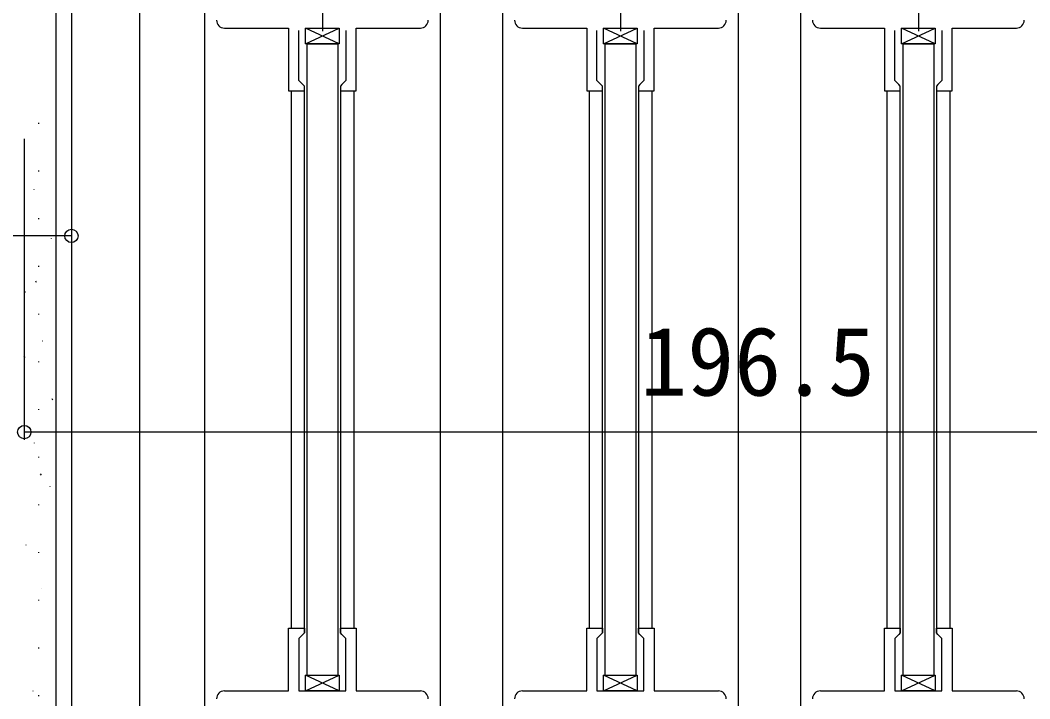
# Model space of a CAD drawing. Units: millimetres, scale not verified. Extents: x -700 to 700, y -1078 to 1074.
# Drawn here: x -539.8 to -411, y 423.1 to 509.6 of the extents above; entities that cross this region are included whole.
import ezdxf
from ezdxf.enums import TextEntityAlignment as Align

# ---------------------------------------------------------------- set-up
doc = ezdxf.new("R2010")
doc.units = ezdxf.units.MM
doc.header["$LTSCALE"] = 6
for name, color, linetype in [('0-3_YKK_11', 7, 'Continuous'), ('0-4_YKK_12', 2, 'Continuous'), ('0-5_YKK_13', 4, 'Continuous'), ('0-7_YKK_D', 6, 'Continuous'), ('0-9_YSS_K', 3, 'Continuous')]:
    doc.layers.add(name, color=color, linetype=linetype)
doc.styles.add('ＭＳ ゴシック', font='')
doc.styles.get('ＭＳ ゴシック').set_extended_font_data('MS Gothic')

msp = doc.modelspace()

# ---------------------------------------------------------------- linework, layer by layer
at = {"layer": '0-3_YKK_11'}
for p, q in [((-501.244, 513.154), (-501.244, 508.154)), ((-463.241, 513.154), (-463.241, 508.154)), ((-425.244, 513.154), (-425.244, 508.154))]:
    msp.add_line(p, q, dxfattribs=at)
for points in [[(-513.744, 508.554), (-505.544, 508.554), (-505.544, 500.554), (-503.544, 500.554), (-503.544, 501.154), (-503.744, 501.354), (-504.244, 501.854), (-504.244, 508.254)], [(-498.244, 508.254), (-498.244, 501.854), (-498.744, 501.354), (-498.944, 501.154), (-498.944, 500.554), (-496.944, 500.554), (-496.944, 508.554), (-488.744, 508.554)], [(-475.741, 508.554), (-467.541, 508.554), (-467.541, 500.554), (-465.541, 500.554), (-465.541, 501.154), (-465.741, 501.354), (-466.241, 501.854), (-466.241, 508.254)], [(-460.241, 508.254), (-460.241, 501.854), (-460.741, 501.354), (-460.941, 501.154), (-460.941, 500.554), (-458.941, 500.554), (-458.941, 508.554), (-450.741, 508.554)], [(-437.744, 508.554), (-429.544, 508.554), (-429.544, 500.554), (-427.544, 500.554), (-427.544, 501.154), (-427.744, 501.354), (-428.244, 501.854), (-428.244, 508.254)], [(-422.244, 508.254), (-422.244, 501.854), (-422.744, 501.354), (-422.944, 501.154), (-422.944, 500.554), (-420.944, 500.554), (-420.944, 508.554), (-412.744, 508.554)], [(-513.744, 424.056), (-505.544, 424.056), (-505.544, 432.056), (-503.544, 432.056), (-503.544, 431.456), (-503.744, 431.256), (-504.244, 430.756), (-504.244, 424.056), (-498.244, 424.056), (-498.244, 430.756), (-498.744, 431.256), (-498.944, 431.456), (-498.944, 432.056), (-496.944, 432.056), (-496.944, 424.056), (-488.744, 424.056)], [(-475.741, 424.056), (-467.541, 424.056), (-467.541, 432.056), (-465.541, 432.056), (-465.541, 431.456), (-465.741, 431.256), (-466.241, 430.756), (-466.241, 424.056), (-460.241, 424.056), (-460.241, 430.756), (-460.741, 431.256), (-460.941, 431.456), (-460.941, 432.056), (-458.941, 432.056), (-458.941, 424.056), (-450.741, 424.056)], [(-437.744, 424.056), (-429.544, 424.056), (-429.544, 432.056), (-427.544, 432.056), (-427.544, 431.456), (-427.744, 431.256), (-428.244, 430.756), (-428.244, 424.056), (-422.244, 424.056), (-422.244, 430.756), (-422.744, 431.256), (-422.944, 431.456), (-422.944, 432.056), (-420.944, 432.056), (-420.944, 424.056), (-412.744, 424.056)]]:
    msp.add_lwpolyline(points, dxfattribs=at)
for centre, start, end in [((-513.744, 509.554), 180.00001, 269.99999), ((-488.744, 509.554), 270.00001, 359.99999), ((-475.741, 509.554), 180.00001, 269.99999), ((-450.741, 509.554), 270.00001, 359.99999), ((-437.744, 509.554), 180.00001, 269.99999), ((-412.744, 509.554), 270.00001, 359.99999), ((-513.744, 423.056), 90.00001, 179.99999), ((-488.744, 423.056), 0.00001, 89.99999), ((-475.741, 423.056), 90.00001, 179.99999), ((-450.741, 423.056), 0.00001, 89.99999), ((-437.744, 423.056), 90.00001, 179.99999), ((-412.744, 423.056), 0.00001, 89.99999)]:
    msp.add_arc(centre, 1, start, end, dxfattribs=at)
at = {"layer": '0-4_YKK_12'}
for p, q in [((-516.244, 378.056), (-516.244, 554.554)), ((-486.244, 554.554), (-486.244, 378.056)), ((-478.241, 378.056), (-478.241, 554.554)), ((-448.241, 554.554), (-448.241, 378.056)), ((-440.244, 378.056), (-440.244, 554.554)), ((-524.55, 550.553), (-524.55, 366.056)), ((-503.544, 431.456), (-503.544, 501.154)), ((-498.944, 501.146), (-498.944, 431.506)), ((-465.541, 431.456), (-465.541, 501.154)), ((-460.941, 501.146), (-460.941, 431.506)), ((-427.544, 431.456), (-427.544, 501.154)), ((-422.944, 501.146), (-422.944, 431.506)), ((-505.244, 500.596), (-505.244, 432.014)), ((-497.244, 500.596), (-497.244, 432.014)), ((-467.241, 500.596), (-467.241, 432.014)), ((-459.241, 500.596), (-459.241, 432.014)), ((-429.244, 500.596), (-429.244, 432.014)), ((-421.244, 500.596), (-421.244, 432.014))]:
    msp.add_line(p, q, dxfattribs=at)
at = {"layer": '0-5_YKK_13'}
for p, q in [((-503.394, 506.554), (-499.093, 508.554)), ((-499.093, 506.554), (-503.394, 508.554)), ((-465.392, 506.554), (-461.091, 508.554)), ((-461.091, 506.554), (-465.392, 508.554)), ((-427.394, 506.554), (-423.093, 508.554)), ((-423.093, 506.554), (-427.394, 508.554)), ((-499.244, 506.554), (-503.244, 506.554)), ((-503.244, 506.554), (-503.244, 426.056)), ((-503.244, 506.554), (-499.244, 506.554)), ((-499.244, 426.056), (-499.244, 506.554)), ((-465.241, 506.554), (-465.241, 426.056)), ((-461.241, 506.554), (-465.241, 506.554)), ((-465.241, 506.554), (-461.241, 506.554)), ((-461.241, 426.056), (-461.241, 506.554)), ((-423.244, 506.554), (-427.244, 506.554)), ((-427.244, 506.554), (-427.244, 426.056)), ((-427.244, 506.554), (-423.244, 506.554)), ((-423.244, 426.056), (-423.244, 506.554)), ((-503.394, 424.056), (-499.093, 426.056)), ((-499.093, 424.056), (-503.394, 426.056)), ((-503.244, 426.056), (-499.244, 426.056)), ((-465.392, 424.056), (-461.091, 426.056)), ((-461.091, 424.056), (-465.392, 426.056)), ((-465.241, 426.056), (-461.241, 426.056)), ((-427.394, 424.056), (-423.093, 426.056)), ((-423.093, 424.056), (-427.394, 426.056)), ((-427.244, 426.056), (-423.244, 426.056))]:
    msp.add_line(p, q, dxfattribs=at)
for points in [[(-499.093, 508.554), (-499.093, 506.554), (-503.394, 506.554), (-503.394, 508.554)], [(-461.091, 508.554), (-461.091, 506.554), (-465.392, 506.554), (-465.392, 508.554)], [(-423.093, 508.554), (-423.093, 506.554), (-427.394, 506.554), (-427.394, 508.554)], [(-499.093, 426.056), (-499.093, 424.056), (-503.394, 424.056), (-503.394, 426.056)], [(-461.091, 426.056), (-461.091, 424.056), (-465.392, 424.056), (-465.392, 426.056)], [(-423.093, 426.056), (-423.093, 424.056), (-427.394, 424.056), (-427.394, 426.056)]]:
    msp.add_lwpolyline(points, close=True, dxfattribs=at)
at = {"layer": '0-7_YKK_D'}
for p, q in [((-533.25, 532.764), (-533.25, 481.056)), ((-539.252, 494.436), (-539.252, 456.056)), ((-342.75, 457.056), (-539.252, 457.056))]:
    msp.add_line(p, q, dxfattribs=at)
msp.add_lwpolyline([(-533.25, 482.056), (-545.75, 482.056), (-584.65, 482.056)], dxfattribs=at)
for centre in [(-533.25, 482.056), (-539.252, 457.056)]:
    msp.add_circle(centre, 0.85, dxfattribs=at)
at = {"layer": '0-9_YSS_K'}
for p, q in [((-535.25, 550.553), (-535.25, 366.056)), ((-533.25, 550.553), (-533.25, 366.056)), ((-537.446, 496.465), (-537.446, 496.365)), ((-537.446, 490.385), (-537.446, 490.285)), ((-538.053, 487.957), (-538.046, 487.938)), ((-537.446, 484.305), (-537.446, 484.205)), ((-535.843, 481.717), (-535.836, 481.698)), ((-537.446, 478.225), (-537.446, 478.125)), ((-537.835, 476.335), (-537.725, 476.168)), ((-539.125, 474.939), (-539.118, 474.92)), ((-537.446, 472.145), (-537.446, 472.045)), ((-536.915, 468.698), (-536.908, 468.68)), ((-539.313, 466.73), (-539.202, 466.563)), ((-537.446, 466.065), (-537.446, 465.965)), ((-535.753, 461.351), (-535.642, 461.184)), ((-537.446, 459.985), (-537.446, 459.885)), ((-537.987, 455.68), (-537.98, 455.661)), ((-537.446, 453.905), (-537.446, 453.805)), ((-537.231, 451.746), (-537.12, 451.579)), ((-536.01, 450.099), (-536.004, 450.081)), ((-537.446, 447.825), (-537.446, 447.725)), ((-539.058, 442.661), (-539.052, 442.643)), ((-537.446, 441.745), (-537.446, 441.645)), ((-537.082, 437.081), (-537.076, 437.062)), ((-537.446, 435.665), (-537.446, 435.565)), ((-537.446, 429.585), (-537.446, 429.485)), ((-538.154, 424.062), (-538.147, 424.044)), ((-537.446, 423.505), (-537.446, 423.405))]:
    msp.add_line(p, q, dxfattribs=at)

# ---------------------------------------------------------------- texts
at = {"layer": '0-7_YKK_D', "style": 'ＭＳ ゴシック'}
msp.add_text('196.5', height=8.798, dxfattribs=at).set_placement((-460.706, 459.056), align=Align.BOTTOM_LEFT)

doc.saveas('drawing.dxf')
